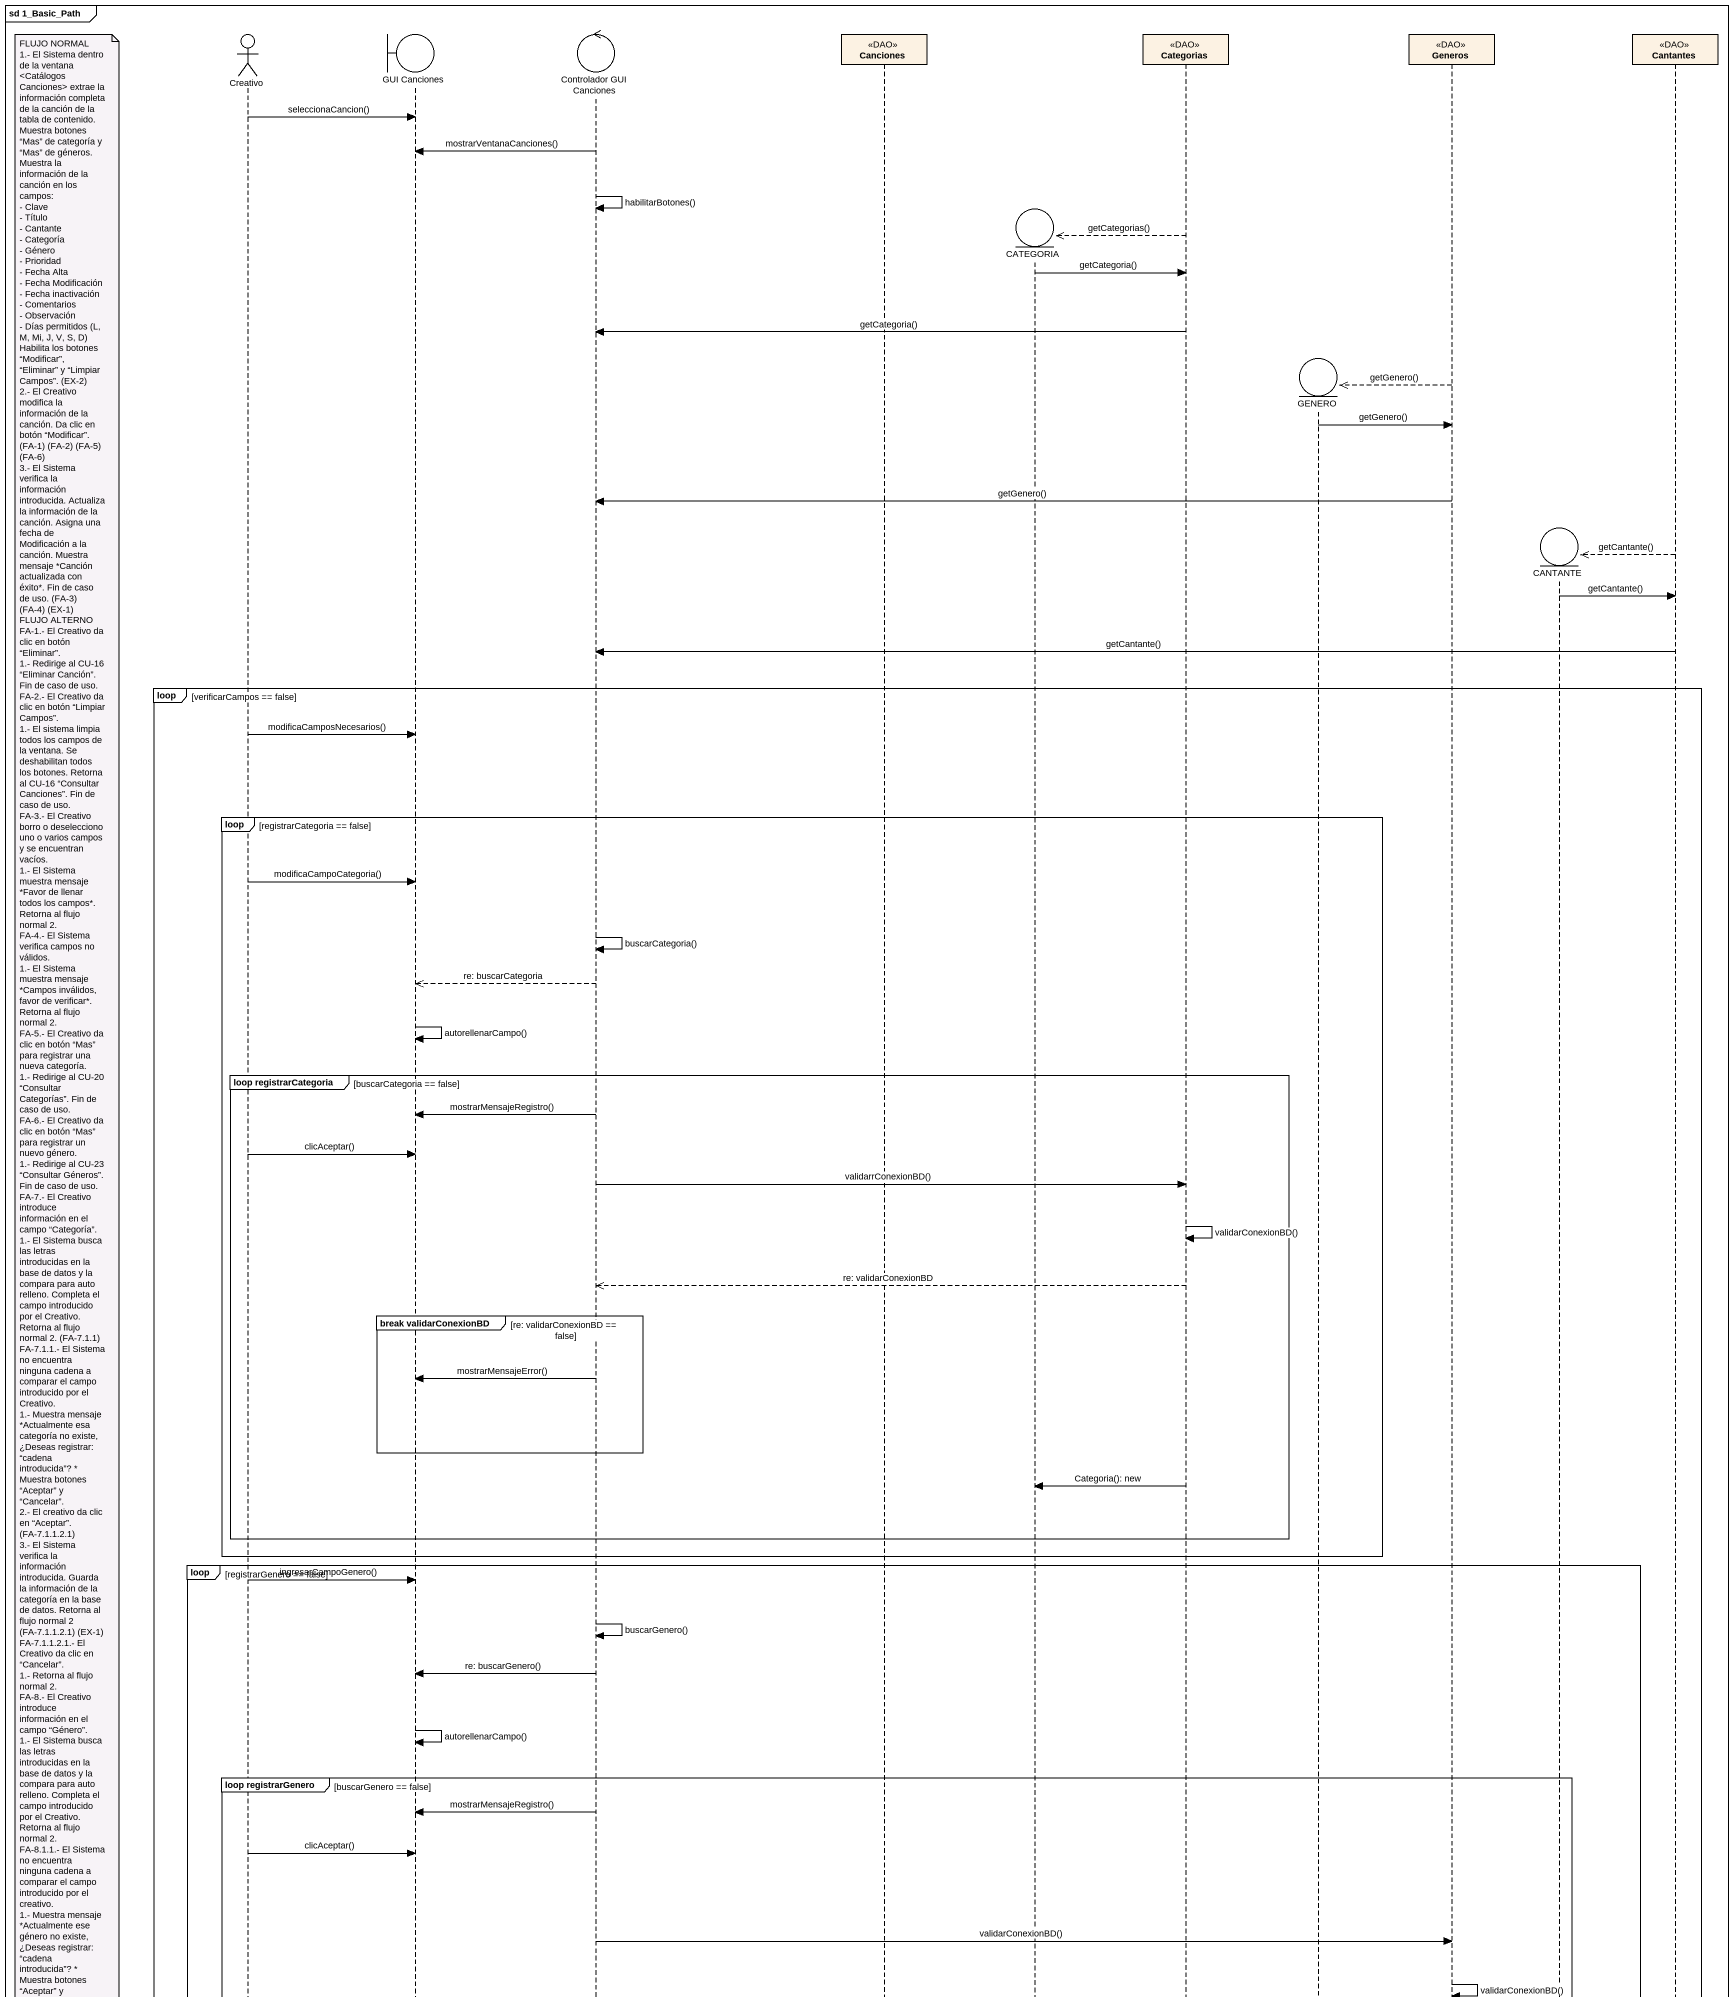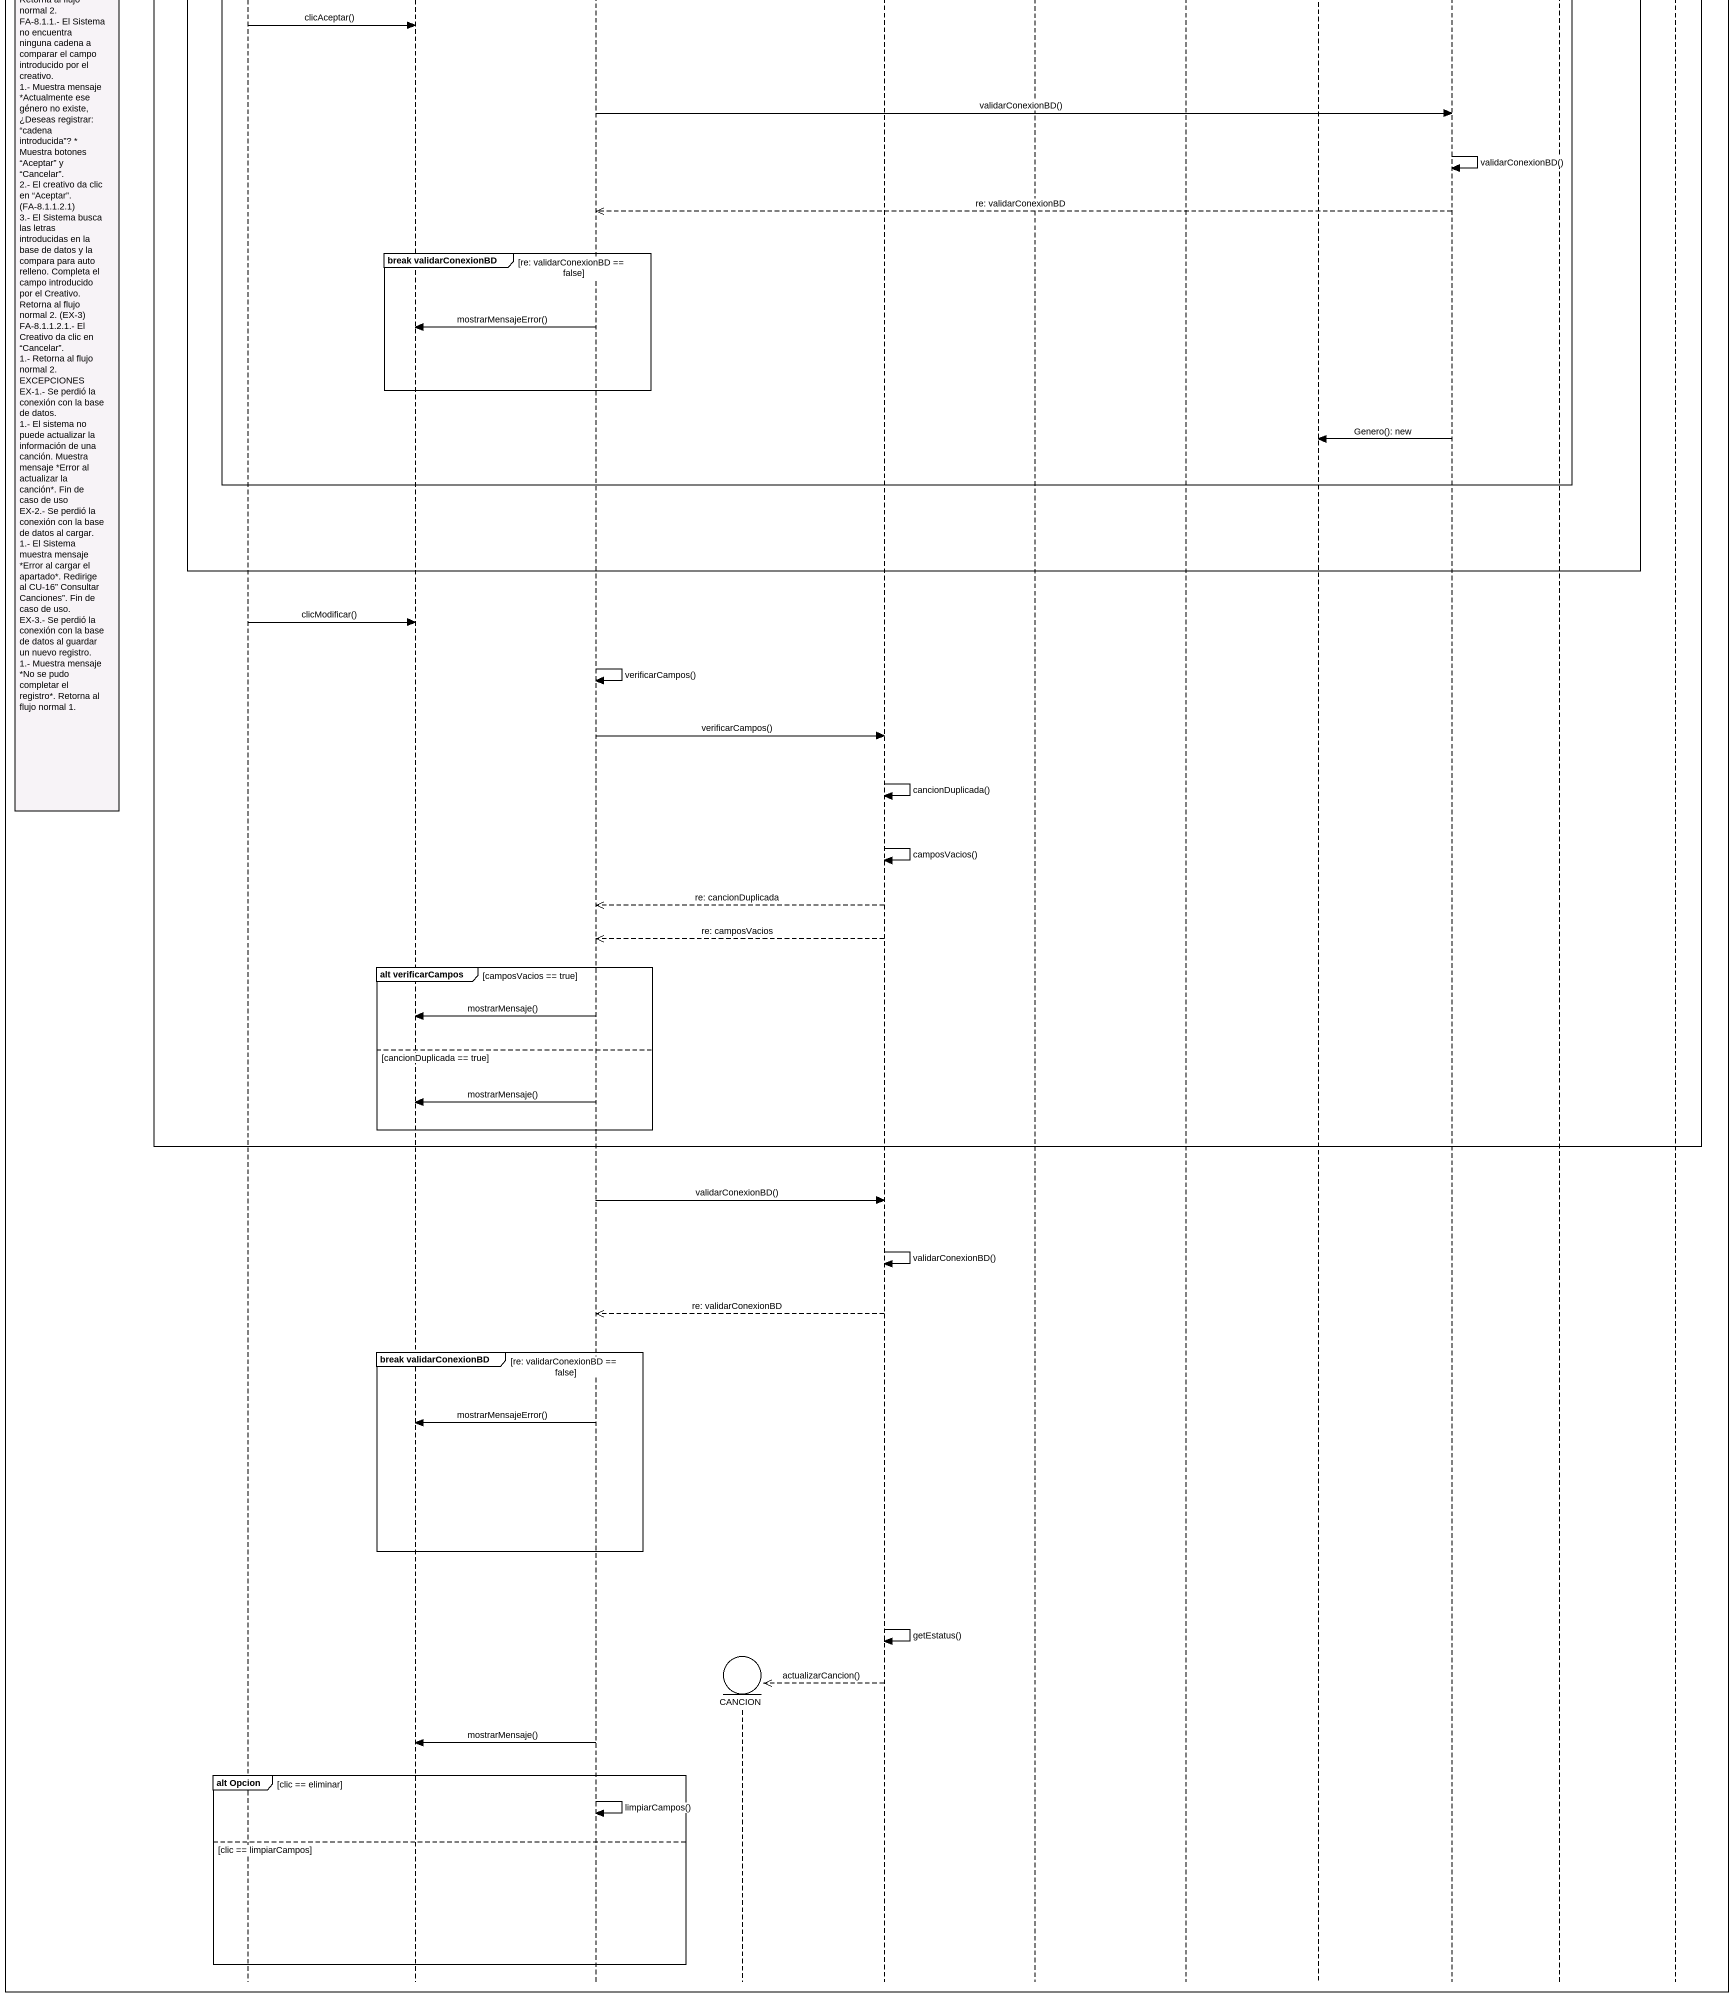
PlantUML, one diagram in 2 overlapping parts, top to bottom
@startuml
mainframe sd 1_Basic_Path
hide footbox
actor Creativo
boundary "GUI Canciones" as GUI_Canciones
control "Controlador GUI Canciones" as Controlador_GUI_Canciones
entity CANCION
participant Canciones <<DAO>>
entity CATEGORIA
participant Categorias <<DAO>>
entity GENERO
participant Generos <<DAO>>
entity CANTANTE
participant Cantantes <<DAO>>

Creativo -> GUI_Canciones : seleccionaCancion()
Controlador_GUI_Canciones -> GUI_Canciones : mostrarVentanaCanciones()
Controlador_GUI_Canciones -> Controlador_GUI_Canciones : habilitarBotones()
Categorias -->> CATEGORIA ** : getCategorias()
CATEGORIA -> Categorias : getCategoria()
Categorias -> Controlador_GUI_Canciones : getCategoria()
Generos -->> GENERO ** : getGenero()
GENERO -> Generos : getGenero()
Generos -> Controlador_GUI_Canciones : getGenero()
Cantantes -->> CANTANTE ** : getCantante()
CANTANTE -> Cantantes : getCantante()
Cantantes -> Controlador_GUI_Canciones : getCantante()
loop verificarCampos == false
  Creativo -> GUI_Canciones : modificaCamposNecesarios()
  loop registrarCategoria == false
    Creativo -> GUI_Canciones : modificaCampoCategoria()
    Controlador_GUI_Canciones -> Controlador_GUI_Canciones : buscarCategoria()
    Controlador_GUI_Canciones -->> GUI_Canciones : re: buscarCategoria
    GUI_Canciones -> GUI_Canciones : autorellenarCampo()
    group loop registrarCategoria [buscarCategoria == false]
      Controlador_GUI_Canciones -> GUI_Canciones : mostrarMensajeRegistro()
      Creativo -> GUI_Canciones : clicAceptar()
      Controlador_GUI_Canciones -> Categorias : validarrConexionBD()
      Categorias -> Categorias : validarConexionBD()
      Categorias -->> Controlador_GUI_Canciones : re: validarConexionBD
      group break validarConexionBD [re: validarConexionBD == false]
        note left of Creativo
          FLUJO NORMAL
          1.- El Sistema dentro de la ventana <Catálogos Canciones> extrae la información completa de la canción de la tabla de contenido. Muestra botones “Mas” de categoría y “Mas” de géneros. Muestra la información de la canción en los campos:
          - Clave
          - Título
          - Cantante
          - Categoría
          - Género
          - Prioridad
          - Fecha Alta
          - Fecha Modificación
          - Fecha inactivación
          - Comentarios
          - Observación
          - Días permitidos (L, M, Mi, J, V, S, D)
          Habilita los botones “Modificar”, “Eliminar” y “Limpiar Campos”. (EX-2)
          2.- El Creativo modifica la información de la canción. Da clic en botón “Modificar”. (FA-1) (FA-2) (FA-5) (FA-6)
          3.- El Sistema verifica la información introducida. Actualiza la información de la canción. Asigna una fecha de Modificación a la canción. Muestra mensaje *Canción actualizada con éxito*. Fin de caso de uso. (FA-3) (FA-4) (EX-1)
          FLUJO ALTERNO
          FA-1.- El Creativo da clic en botón “Eliminar”.
          1.- Redirige al CU-16 “Eliminar Canción”. Fin de caso de uso.
          FA-2.- El Creativo da clic en botón “Limpiar Campos”.
          1.- El sistema limpia todos los campos de la ventana. Se deshabilitan todos los botones. Retorna al CU-16 “Consultar Canciones”. Fin de caso de uso.
          FA-3.- El Creativo borro o deselecciono uno o varios campos y se encuentran vacíos.
          1.- El Sistema muestra mensaje *Favor de llenar todos los campos*. Retorna al flujo normal 2.
          FA-4.- El Sistema verifica campos no válidos.
          1.- El Sistema muestra mensaje *Campos inválidos, favor de verificar*. Retorna al flujo normal 2.
          FA-5.- El Creativo da clic en botón “Mas” para registrar una nueva categoría.
          1.- Redirige al CU-20 “Consultar Categorías”. Fin de caso de uso.
          FA-6.- El Creativo da clic en botón “Mas” para registrar un nuevo género.
          1.- Redirige al CU-23 “Consultar Géneros”. Fin de caso de uso.
          FA-7.- El Creativo introduce información en el campo “Categoría”.
          1.- El Sistema busca las letras introducidas en la base de datos y la compara para auto relleno. Completa el campo introducido por el Creativo. Retorna al flujo normal 2. (FA-7.1.1)
          FA-7.1.1.- El Sistema no encuentra ninguna cadena a comparar el campo introducido por el Creativo.
          1.- Muestra mensaje *Actualmente esa categoría no existe, ¿Deseas registrar: “cadena introducida”? * Muestra botones “Aceptar” y “Cancelar”.
          2.- El creativo da clic en “Aceptar”. (FA-7.1.1.2.1)
          3.- El Sistema verifica la información introducida. Guarda la información de la categoría en la base de datos. Retorna al flujo normal 2 (FA-7.1.1.2.1) (EX-1)
          FA-7.1.1.2.1.- El Creativo da clic en “Cancelar”.
          1.- Retorna al flujo normal 2.
          FA-8.- El Creativo introduce información en el campo “Género”.
          1.- El Sistema busca las letras introducidas en la base de datos y la compara para auto relleno. Completa el campo introducido por el Creativo. Retorna al flujo normal 2.
          FA-8.1.1.- El Sistema no encuentra ninguna cadena a comparar el campo introducido por el creativo.
          1.- Muestra mensaje *Actualmente ese género no existe, ¿Deseas registrar: “cadena introducida”? * Muestra botones “Aceptar” y “Cancelar”.
          2.- El creativo da clic en “Aceptar”. (FA-8.1.1.2.1)
          3.- El Sistema busca las letras introducidas en la base de datos y la compara para auto relleno. Completa el campo introducido por el Creativo. Retorna al flujo normal 2. (EX-3)
          FA-8.1.1.2.1.- El Creativo da clic en “Cancelar”.
          1.- Retorna al flujo normal 2.
          EXCEPCIONES
          EX-1.- Se perdió la conexión con la base de datos.
          1.- El sistema no puede actualizar la información de una canción. Muestra mensaje *Error al actualizar la canción*. Fin de caso de uso
          EX-2.- Se perdió la conexión con la base de datos al cargar.
          1.- El Sistema muestra mensaje *Error al cargar el apartado*. Redirige al CU-16” Consultar Canciones”. Fin de caso de uso.
          EX-3.- Se perdió la conexión con la base de datos al guardar un nuevo registro.
          1.- Muestra mensaje *No se pudo completar el registro*. Retorna al flujo normal 1.
        end note
        Controlador_GUI_Canciones -> GUI_Canciones : mostrarMensajeError()
      end
      Categorias -> CATEGORIA : Categoria(): new
    end
  end
  loop registrarGenero == false
    Creativo -> GUI_Canciones : ingresarCampoGenero()
    Controlador_GUI_Canciones -> Controlador_GUI_Canciones : buscarGenero()
    Controlador_GUI_Canciones -> GUI_Canciones : re: buscarGenero()
    GUI_Canciones -> GUI_Canciones : autorellenarCampo()
    group loop registrarGenero [buscarGenero == false]
      Controlador_GUI_Canciones -> GUI_Canciones : mostrarMensajeRegistro()
      Creativo -> GUI_Canciones : clicAceptar()
      Controlador_GUI_Canciones -> Generos : validarConexionBD()
      Generos -> Generos : validarConexionBD()
      Generos -->> Controlador_GUI_Canciones : re: validarConexionBD
      group break validarConexionBD [re: validarConexionBD == false]
        Controlador_GUI_Canciones -> GUI_Canciones : mostrarMensajeError()
      end
      Generos -> GENERO : Genero(): new
    end
  end
  Creativo -> GUI_Canciones : clicModificar()
  Controlador_GUI_Canciones -> Controlador_GUI_Canciones : verificarCampos()
  Controlador_GUI_Canciones -> Canciones : verificarCampos()
  Canciones -> Canciones : cancionDuplicada()
  Canciones -> Canciones : camposVacios()
  Canciones -->> Controlador_GUI_Canciones : re: cancionDuplicada
  Canciones -->> Controlador_GUI_Canciones : re: camposVacios
  group alt verificarCampos [camposVacios == true]
    Controlador_GUI_Canciones -> GUI_Canciones : mostrarMensaje()
  else cancionDuplicada == true
    Controlador_GUI_Canciones -> GUI_Canciones : mostrarMensaje()
  end
end
Controlador_GUI_Canciones -> Canciones : validarConexionBD()
Canciones -> Canciones : validarConexionBD()
Canciones -->> Controlador_GUI_Canciones : re: validarConexionBD
group break validarConexionBD [re: validarConexionBD == false]
  Controlador_GUI_Canciones -> GUI_Canciones : mostrarMensajeError()
end
Canciones -> Canciones : getEstatus()
Canciones -->> CANCION ** : actualizarCancion()
Controlador_GUI_Canciones -> GUI_Canciones : mostrarMensaje()
group alt Opcion [clic == eliminar]
  Controlador_GUI_Canciones -> Controlador_GUI_Canciones : limpiarCampos()
else clic == limpiarCampos
end
@enduml
